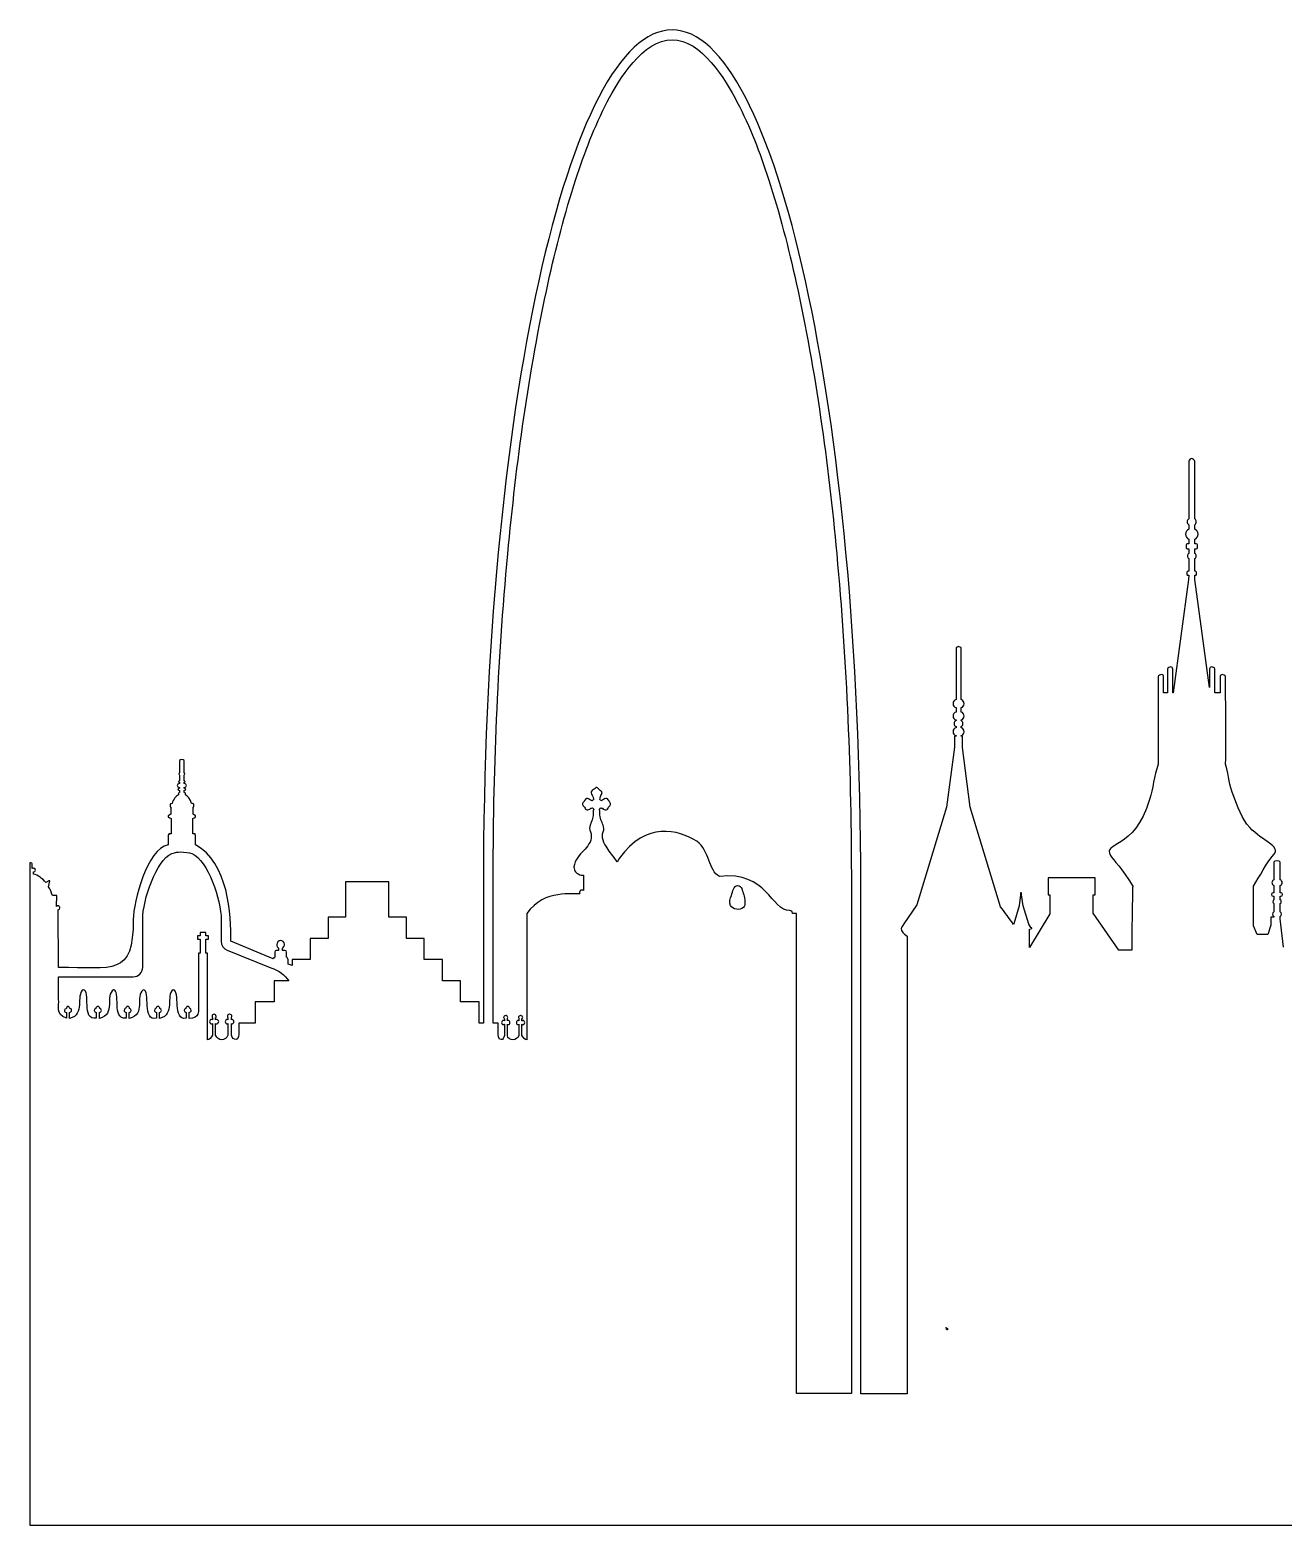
# Model space of a CAD drawing. Extents: x -1462 to 1445, y -1837 to 1335.
# Drawn here: x 49 to 562, y 119 to 732 of the extents above; entities that cross this region are included whole.
import ezdxf

# ---------------------------------------------------------------- set-up
doc = ezdxf.new("R2010")
doc.units = 0
doc.layers.add('Calque_1', color=7, linetype='CONTINUOUS')

msp = doc.modelspace()

# ---------------------------------------------------------------- linework, layer by layer
at = {"layer": 'Calque_1', "color": 1}
for p, q in [((311.634696, 731.824909), (311.634696, 731.824909)), ((311.634696, 727.818429), (311.634696, 727.818429)), ((523.326176, 554.993737), (523.326176, 531.487176)), ((525.853661, 531.487176), (525.853661, 554.993737)), ((523.326176, 529.083172), (523.326176, 527.21352)), ((525.853661, 527.21352), (525.853661, 529.083172)), ((522.257497, 520.802534), (522.257497, 519.733882)), ((523.326176, 521.203033), (522.6585, 521.203033)), ((523.326176, 523.206538), (523.326176, 521.203033)), ((525.853661, 521.203033), (525.853661, 523.206538)), ((526.387484, 521.203033), (525.853661, 521.203033)), ((526.92181, 519.733882), (526.92181, 520.802534)), ((522.6585, 519.199556), (523.326176, 519.199556)), ((523.326176, 519.199556), (523.326176, 517.329877)), ((523.326176, 515.193076), (523.326176, 509.984092)), ((525.853661, 517.329877), (525.853661, 519.199556)), ((525.853661, 519.199556), (526.387484, 519.199556)), ((525.853661, 509.984092), (525.853661, 515.193076)), ((522.524673, 509.583592), (522.524673, 508.648766)), ((523.326176, 509.984092), (522.925147, 509.984092)), ((526.120837, 509.984092), (525.853661, 509.984092)), ((526.52131, 508.648766), (526.52131, 509.583592)), ((523.192323, 506.645262), (516.915189, 460.166967)), ((522.925147, 508.38159), (523.326176, 508.38159)), ((523.326176, 508.38159), (523.192323, 506.645262)), ((525.853661, 506.645262), (525.853661, 508.38159)), ((525.853661, 508.38159), (526.120837, 508.38159)), ((531.863618, 462.437648), (525.853661, 506.645262)), ((427.96455, 478.598), (427.96455, 457.495919)), ((430.091535, 457.495919), (430.091535, 478.598)), ((513.042033, 460.166967), (513.042033, 466.8446)), ((514.649695, 469.916757), (514.649695, 460.166967)), ((516.781866, 460.166967), (516.781866, 469.916757)), ((531.863618, 470.05008), (531.863618, 462.437648)), ((533.995287, 460.166967), (533.995287, 470.05008)), ((536.137274, 466.8446), (536.137274, 460.166967)), ((514.649695, 460.166967), (513.042033, 460.166967)), ((516.915189, 460.166967), (516.781866, 460.166967)), ((536.137274, 460.166967), (533.995287, 460.166967)), ((427.96455, 454.156586), (427.96455, 452.286935)), ((430.091535, 452.286935), (430.091535, 454.156586)), ((427.96455, 449.081455), (427.96455, 448.814279)), ((430.091535, 448.814279), (430.091535, 449.081455)), ((427.96455, 442.403821), (427.2969, 442.403821)), ((427.2969, 442.403821), (427.2969, 437.996339)), ((427.96455, 446.410301), (427.96455, 445.875948)), ((427.96455, 442.670998), (427.96455, 442.403821)), ((430.091535, 445.875948), (430.091535, 446.410301)), ((430.091535, 442.403821), (430.091535, 442.670998)), ((430.625888, 442.403821), (430.091535, 442.403821)), ((430.625888, 437.862381), (430.625888, 442.403821)), ((427.2969, 437.996339), (424.091394, 413.421602)), ((433.831368, 413.421496), (430.625888, 437.862381)), ((109.826858, 432.520179), (109.826858, 427.445047)), ((111.686694, 427.445047), (111.686694, 432.520179)), ((109.826858, 426.510222), (109.826858, 424.106244)), ((109.826858, 423.571891), (109.826858, 423.037565)), ((111.686694, 424.106244), (111.686694, 426.510222)), ((111.686694, 423.037565), (111.686694, 423.571891)), ((109.426385, 418.897233), (109.426385, 418.362907)), ((109.826858, 419.297733), (109.693535, 419.297733)), ((109.826858, 421.435064), (109.826858, 421.167914)), ((109.826858, 420.233088), (109.826858, 419.297733)), ((111.686694, 421.167914), (111.686694, 421.435064)), ((111.686694, 419.297733), (111.686694, 420.233088)), ((111.820017, 419.297733), (111.686694, 419.297733)), ((112.220517, 418.362907), (112.220517, 418.897233)), ((279.58032, 416.626579), (279.17982, 416.226079)), ((106.220879, 410.483298), (105.152227, 409.815119)), ((105.953729, 414.356428), (105.953729, 413.822102)), ((106.220879, 413.287776), (106.220879, 410.483298)), ((106.755231, 414.89078), (106.621378, 414.89078)), ((115.158847, 414.89078), (114.758348, 414.89078)), ((115.425997, 410.483298), (115.425997, 413.287776)), ((116.360823, 409.815119), (115.425997, 410.483298)), ((115.693173, 413.822102), (115.693173, 414.356428)), ((279.17982, 416.226079), (278.91267, 415.958929)), ((279.045994, 413.020599), (279.17982, 412.887276)), ((279.17982, 412.887276), (279.58032, 412.486273)), ((281.851, 412.35295), (282.251474, 412.887276)), ((282.251474, 416.226079), (281.984324, 416.493256)), ((282.385326, 415.958929), (282.251474, 416.226079)), ((282.251474, 412.887276), (282.385326, 413.020599)), ((424.091394, 413.421602), (411.937627, 373.353764)), ((446.252311, 372.552156), (433.831368, 413.421496)), ((105.152227, 409.815119), (105.152227, 409.281296)), ((105.152227, 409.281296), (105.419376, 409.281296)), ((105.419376, 409.281296), (105.419376, 409.147443)), ((105.419376, 409.147443), (106.354202, 408.74697)), ((106.354202, 408.74697), (106.354202, 402.469836)), ((115.292674, 408.74697), (116.227499, 409.147443)), ((115.292674, 402.469836), (115.292674, 408.74697)), ((116.227499, 409.147443), (116.227499, 409.281296)), ((116.227499, 409.281296), (116.360823, 409.281296)), ((116.360823, 409.281296), (116.360823, 409.815119)), ((105.419376, 402.068808), (105.152227, 402.068808)), ((105.152227, 402.068808), (105.152227, 397.928502)), ((106.354202, 402.469836), (105.419376, 402.469836)), ((105.419376, 402.469836), (105.419376, 402.068808)), ((116.227499, 402.469836), (115.292674, 402.469836)), ((116.227499, 402.068808), (116.227499, 402.469836)), ((116.360823, 402.068808), (116.227499, 402.068808)), ((116.360823, 397.928502), (116.360823, 402.068808)), ((110.227358, 394.98959), (110.227358, 394.989669)), ((48.923613, 390.58269), (48.510201, 390.58269)), ((48.510201, 390.58269), (48.510201, 119.196687)), ((49.457939, 388.178712), (49.457939, 390.182216)), ((49.992265, 385.908058), (49.992265, 386.843386)), ((558.185029, 390.84976), (558.185029, 383.637801)), ((560.840678, 383.637801), (560.840678, 390.84976)), ((56.269425, 383.236904), (55.067423, 382.435402)), ((56.135572, 380.699074), (56.669898, 383.236904)), ((56.669898, 383.236904), (56.269425, 383.236904)), ((195.572018, 382.703081), (177.808237, 382.703081)), ((177.808237, 382.703081), (177.808237, 380.566253)), ((177.808237, 380.566253), (177.808237, 378.696072)), ((195.572018, 380.566253), (195.572018, 382.703081)), ((195.572018, 378.696072), (195.572018, 380.566253)), ((234.304027, 381.501079), (234.304027, 324.871992)), ((238.310507, 324.871992), (238.310507, 381.501079)), ((274.371865, 385.507558), (275.30669, 385.507558)), ((275.30669, 385.507558), (275.30669, 379.230424)), ((338.44339, 381.238691), (338.44339, 381.238559)), ((385.092235, 381.501079), (385.092235, 173.14946)), ((388.965391, 172.980471), (388.965391, 381.501079)), ((484.994666, 384.439303), (465.762236, 384.439303)), ((465.762236, 384.439303), (465.762236, 377.493991)), ((484.994666, 377.493991), (484.994666, 384.439303)), ((549.904391, 364.672547), (549.904391, 380.966647)), ((558.185029, 381.233797), (558.185029, 378.295493)), ((560.840678, 378.295493), (560.840678, 381.233797)), ((59.608228, 377.22692), (57.738577, 377.22692)), ((59.341581, 372.685585), (59.608228, 377.22692)), ((177.808237, 378.696072), (177.808237, 368.278633)), ((195.572018, 368.278633), (195.572018, 378.696072)), ((454.399097, 377.493991), (453.864771, 372.953185)), ((454.800126, 378.295493), (454.399097, 378.295493)), ((454.399097, 378.295493), (454.399097, 377.493991)), ((454.800126, 377.493991), (454.800126, 378.295493)), ((455.467775, 372.953185), (454.800126, 377.493991)), ((465.762236, 377.493991), (466.429886, 377.493991)), ((466.429886, 377.493991), (466.429886, 372.018359)), ((484.193164, 372.018359), (484.193164, 377.493991)), ((484.193164, 377.493991), (484.994666, 377.493991)), ((558.185029, 378.295493), (557.917853, 378.295493)), ((557.917853, 376.826315), (558.185029, 376.826315)), ((558.185029, 376.826315), (558.185029, 375.357163)), ((558.185029, 373.888011), (558.185029, 370.415355)), ((561.107828, 378.295493), (560.840678, 378.295493)), ((560.840678, 375.357163), (560.840678, 376.826315)), ((560.840678, 376.826315), (561.107828, 376.826315)), ((560.840678, 370.415355), (560.840678, 373.888011)), ((60.276407, 347.706247), (60.142554, 371.350286)), ((177.808237, 368.278633), (170.73013, 368.278633)), ((170.73013, 368.278633), (170.73013, 359.597495)), ((202.783977, 368.278633), (195.572018, 368.278633)), ((202.783977, 359.597495), (202.783977, 368.278633)), ((252.067278, 369.747784), (252.067278, 369.480635)), ((252.067278, 369.480635), (252.067278, 318.060505)), ((360.917997, 369.747784), (360.917997, 370.014961)), ((362.654325, 369.747784), (360.917997, 369.747784)), ((362.654325, 368.278633), (362.654325, 369.747784)), ((362.654325, 362.669149), (362.654325, 368.278633)), ((411.937627, 373.353764), (406.595319, 365.607479)), ((453.864771, 372.953185), (451.594619, 365.607373)), ((457.737927, 365.47352), (455.467775, 372.953185)), ((466.429886, 369.614355), (458.138929, 355.857583)), ((466.429886, 372.018359), (466.429886, 369.614355)), ((484.193164, 369.881531), (484.193164, 372.018359)), ((494.610603, 354.788905), (484.193164, 369.881531)), ((558.185029, 368.278527), (556.983027, 368.278527)), ((556.983027, 368.278527), (556.983027, 365.073047)), ((558.185029, 368.545703), (558.185029, 368.278527)), ((560.840678, 368.278527), (560.840678, 368.545703)), ((560.840678, 367.610877), (560.840678, 368.278527)), ((562.186852, 355.990907), (560.840678, 367.610877)), ((94.734258, 347.710295), (94.734258, 367.343198)), ((120.644824, 362.00097), (118.251165, 362.00097)), ((118.251165, 362.00097), (118.251165, 360.665671)), ((120.644824, 360.665671), (120.644824, 362.00097)), ((126.912115, 367.343278), (126.912115, 358.39499)), ((362.654325, 173.14946), (362.654325, 362.669149)), ((451.594619, 365.607373), (451.460793, 365.340197)), ((458.673255, 364.004368), (457.737927, 365.47352)), ((458.138929, 355.857583), (458.138929, 363.336719)), ((551.373543, 361.199891), (549.904391, 364.672547)), ((556.983027, 365.073047), (555.781025, 361.199891)), ((118.251165, 360.665671), (117.187646, 360.665671)), ((117.187646, 360.665671), (117.187646, 359.329816)), ((117.187646, 359.329816), (118.251165, 359.329816)), ((118.251165, 359.329816), (118.251165, 353.587035)), ((121.708317, 360.665671), (120.644824, 360.665671)), ((120.644824, 353.587035), (120.644824, 359.329816)), ((120.644824, 359.329816), (121.708317, 359.329816)), ((121.708317, 359.329816), (121.708317, 360.665671)), ((148.163554, 351.183031), (130.785271, 358.395519)), ((150.433679, 355.590513), (150.433679, 354.655687)), ((152.031524, 354.655687), (152.031524, 355.590513)), ((170.73013, 359.597495), (163.383815, 359.597495)), ((163.383815, 359.597495), (163.383815, 350.915881)), ((209.995937, 359.597495), (202.783977, 359.597495)), ((209.995937, 350.915881), (209.995937, 359.597495)), ((407.930618, 360.532347), (407.930618, 172.980471)), ((555.781025, 361.199891), (551.373543, 361.199891)), ((118.251165, 353.587035), (117.582986, 353.587035)), ((117.582986, 353.587035), (117.582986, 330.214299)), ((121.312473, 353.587035), (120.644824, 353.587035)), ((121.312473, 330.214299), (121.312473, 353.587035)), ((129.316119, 354.78901), (147.223039, 347.576548)), ((148.831203, 353.988037), (148.831203, 351.850707)), ((150.433679, 354.655687), (149.365529, 354.655687)), ((152.96635, 354.655687), (152.031524, 354.655687)), ((153.634528, 351.850707), (153.634528, 353.988037)), ((154.302178, 349.046203), (154.302178, 350.782531)), ((163.383815, 350.915881), (155.90468, 350.915881)), ((155.90468, 350.915881), (155.90468, 348.511877)), ((217.608925, 350.915881), (209.995937, 350.915881)), ((217.608925, 342.234743), (217.608925, 350.915881)), ((499.952911, 354.788905), (494.610603, 354.788905)), ((60.272703, 343.746281), (60.276407, 343.818618)), ((60.276407, 343.818618), (90.861102, 343.837139)), ((155.90468, 348.511877), (154.302178, 349.046203)), ((154.568825, 342.234214), (148.558868, 342.234214)), ((148.558868, 342.234214), (148.558868, 333.553103)), ((224.954711, 342.234743), (217.608925, 342.234743)), ((224.954711, 333.553103), (224.954711, 342.234743)), ((148.558868, 333.553103), (140.812582, 333.553103)), ((140.812582, 333.553103), (140.812582, 324.871992)), ((232.567699, 333.553103), (224.954711, 333.553103)), ((232.567699, 324.871992), (232.567699, 333.553103)), ((63.507737, 329.243808), (63.507737, 326.967968)), ((64.749506, 326.760746), (64.749506, 329.243808)), ((75.717834, 329.243808), (75.717834, 326.967968)), ((76.959629, 326.760746), (76.959629, 329.243808)), ((87.927958, 329.243808), (87.927958, 326.967968)), ((89.169727, 326.760746), (89.169727, 329.243808)), ((89.169727, 329.243808), (89.376446, 329.243808)), ((100.344747, 329.243808), (100.344747, 326.967968)), ((101.586014, 326.760746), (101.586014, 329.243808)), ((112.554342, 329.243808), (112.554342, 326.967968)), ((113.796137, 326.760746), (113.796137, 329.243808)), ((121.312473, 322.334161), (121.312473, 330.214299)), ((123.364026, 327.018106), (123.364026, 326.184563)), ((123.364026, 324.726259), (123.364026, 319.935343)), ((124.614077, 326.184563), (124.614077, 327.018106)), ((124.614077, 319.935343), (124.614077, 324.726259)), ((129.613775, 327.018106), (129.613775, 326.184563)), ((129.613775, 324.726259), (129.613775, 319.935343)), ((130.44679, 328.47641), (130.238536, 328.47641)), ((131.072079, 326.184563), (131.072079, 327.018106)), ((131.072079, 319.935343), (131.072079, 324.726259)), ((140.812582, 324.871992), (134.124101, 324.871992)), ((134.124101, 324.871992), (134.151485, 320.597833)), ((234.304027, 324.871992), (232.567699, 324.871992)), ((240.313984, 324.871992), (238.310507, 324.871992)), ((240.313984, 320.636568), (240.313984, 324.871992)), ((242.97482, 326.548868), (242.97482, 325.759272)), ((243.719992, 328.007701), (243.566507, 327.930707)), ((244.159227, 325.759272), (244.159227, 326.548868)), ((248.896935, 326.548868), (248.896935, 325.759272)), ((249.686531, 327.930707), (249.489152, 327.930707)), ((250.081342, 325.759272), (250.081342, 326.548868)), ((121.312473, 318.060003), (121.312473, 322.334161)), ((242.97482, 324.377432), (242.97482, 319.837156)), ((244.159227, 319.837156), (244.159227, 324.377432)), ((248.896935, 324.377432), (248.896935, 319.837156)), ((250.081342, 319.837156), (250.081342, 324.377432)), ((423.831256, 200.128313), (424.526872, 199.722407)), ((423.831256, 200.128313), (423.831256, 200.128313)), ((424.526872, 199.166753), (424.28007, 199.166753)), ((424.526872, 199.722407), (424.526872, 199.166753)), ((385.092235, 173.14946), (362.654325, 173.14946)), ((407.930618, 172.980471), (388.965391, 172.980471)), ((48.510201, 119.196687), (1077.072198, 119.196687))]:
    msp.add_line(p, q, dxfattribs=at)
for points in [[(311.634696, 731.824909), (269.029451, 731.824909), (234.304027, 574.49337), (234.304027, 381.501079)], [(388.965391, 381.501079), (388.965391, 574.49337), (354.240046, 731.824909), (311.634696, 731.824909)], [(285.05648, 702.308892), (289.864647, 711.524541), (299.747946, 727.818429), (311.634696, 727.818429)], [(311.634696, 727.818429), (323.655087, 727.818429), (333.538279, 711.524541), (338.212911, 702.308892)], [(272.234508, 670.655519), (275.707111, 681.340214), (279.847708, 692.292164), (285.05648, 702.308892)], [(338.212911, 702.308892), (343.555219, 692.292164), (347.695736, 681.340214), (351.168207, 670.655519)], [(260.882242, 628.183704), (263.95424, 642.474484), (267.693623, 656.631994), (272.234508, 670.655519)], [(351.168207, 670.655519), (355.709225, 656.631994), (359.315363, 642.474484), (362.521002, 628.183704)], [(244.320967, 517.19666), (247.79357, 554.325982), (252.868754, 591.855778), (260.882242, 628.183704)], [(362.521002, 628.183704), (370.534384, 591.855778), (375.609277, 554.325982), (379.081748, 517.19666)], [(524.522992, 556.19574), (524.122201, 556.19574), (523.326176, 555.661493), (523.326176, 554.993737)], [(525.853661, 554.993737), (525.853661, 555.661493), (524.923571, 556.19574), (524.522992, 556.19574)], [(523.326176, 527.21352), (522.524779, 526.812835), (521.990321, 526.145159), (521.990321, 525.210042)], [(523.326176, 531.487176), (522.925464, 531.220105), (522.6585, 530.8195), (522.6585, 530.285174)], [(522.6585, 530.285174), (522.6585, 529.884489), (522.925464, 529.350242), (523.326176, 529.083172)], [(526.387484, 530.285174), (526.387484, 530.8195), (526.254452, 531.220105), (525.853661, 531.487176)], [(525.853661, 529.083172), (526.254452, 529.350242), (526.387484, 529.884489), (526.387484, 530.285174)], [(527.188986, 525.210042), (527.188986, 526.145159), (526.655031, 526.812835), (525.853661, 527.21352)], [(521.990321, 525.210042), (521.990321, 524.275216), (522.524779, 523.473688), (523.326176, 523.206538)], [(522.6585, 521.203033), (522.391244, 521.203033), (522.257497, 521.069816), (522.257497, 520.802534)], [(525.853661, 523.206538), (526.655031, 523.473688), (527.188986, 524.275216), (527.188986, 525.210042)], [(526.92181, 520.802534), (526.92181, 521.069816), (526.65474, 521.203033), (526.387484, 521.203033)], [(238.310507, 381.501079), (238.310507, 426.777504), (240.047126, 472.187411), (244.320967, 517.19666)], [(379.081748, 517.19666), (383.222186, 472.187411), (385.092235, 426.777504), (385.092235, 381.501079)], [(522.257497, 519.733882), (522.257497, 519.466811), (522.391244, 519.199556), (522.6585, 519.199556)], [(523.326176, 517.329877), (522.925464, 517.062834), (522.791823, 516.66244), (522.791823, 516.261728)], [(522.791823, 516.261728), (522.791823, 515.861043), (522.925464, 515.46012), (523.326176, 515.193076)], [(526.387484, 516.261728), (526.387484, 516.66244), (526.120811, 517.062834), (525.853661, 517.329877)], [(525.853661, 515.193076), (526.120811, 515.46012), (526.387484, 515.861043), (526.387484, 516.261728)], [(526.387484, 519.199556), (526.65474, 519.199556), (526.92181, 519.466811), (526.92181, 519.733882)], [(522.925147, 509.984092), (522.658103, 509.984092), (522.524673, 509.717233), (522.524673, 509.583592)], [(522.524673, 508.648766), (522.524673, 508.515125), (522.658103, 508.38159), (522.925147, 508.38159)], [(526.52131, 509.583592), (526.52131, 509.717233), (526.387775, 509.984092), (526.120837, 509.984092)], [(526.120837, 508.38159), (526.387775, 508.38159), (526.52131, 508.515125), (526.52131, 508.648766)], [(429.028043, 479.132326), (428.760999, 479.132326), (427.96455, 478.865044), (427.96455, 478.598)], [(430.091535, 478.598), (430.091535, 478.865044), (429.295219, 479.132326), (429.028043, 479.132326)], [(512.240531, 467.646103), (511.706311, 467.646103), (510.776539, 467.245285), (510.776539, 466.8446)], [(510.776539, 466.8446), (510.84615, 462.238893), (510.776539, 430.917598), (510.776539, 430.917598)], [(513.042033, 466.8446), (513.042033, 467.245285), (512.641348, 467.646103), (512.240531, 467.646103)], [(515.980363, 470.851583), (515.579679, 470.851583), (514.620776, 470.45021), (514.649695, 469.916757)], [(516.781866, 469.916757), (516.781866, 470.450977), (516.381048, 470.851583), (515.980363, 470.851583)], [(532.664618, 470.851583), (532.264039, 470.851583), (531.891452, 470.449681), (531.863618, 470.05008)], [(533.995287, 470.05008), (533.995287, 470.45066), (533.065303, 470.851583), (532.664618, 470.851583)], [(537.0721, 467.646103), (536.537879, 467.646103), (536.169024, 467.244095), (536.137274, 466.8446)], [(538.403271, 466.8446), (538.403271, 467.245285), (537.472785, 467.646103), (537.0721, 467.646103)], [(538.403271, 430.917598), (538.709818, 442.977041), (538.400096, 455.41177), (538.403271, 466.8446)], [(427.96455, 457.495919), (427.296689, 457.228769), (426.762548, 456.561093), (426.762548, 455.759591)], [(426.762548, 455.759591), (426.762548, 454.958221), (427.296689, 454.290122), (427.96455, 454.156586)], [(431.293537, 455.759591), (431.293537, 456.561093), (430.759397, 457.228769), (430.091535, 457.495919)], [(430.091535, 454.156586), (430.759397, 454.290122), (431.293537, 454.958221), (431.293537, 455.759591)], [(427.96455, 452.286935), (427.296689, 452.153294), (426.762548, 451.485935), (426.762548, 450.684459)], [(426.762548, 450.684459), (426.762548, 449.883063), (427.296689, 449.215096), (427.96455, 449.081455)], [(427.96455, 448.814279), (427.563865, 448.547235), (427.16355, 448.146629), (427.16355, 447.612277)], [(427.16355, 447.612277), (427.16355, 447.078083), (427.563865, 446.543704), (427.96455, 446.410301)], [(431.293537, 450.684459), (431.293537, 451.485935), (430.759397, 452.153294), (430.091535, 452.286935)], [(430.091535, 449.081455), (430.759397, 449.215096), (431.293537, 449.883063), (431.293537, 450.684459)], [(430.759211, 447.612277), (430.759211, 448.146629), (430.492247, 448.547235), (430.091535, 448.814279)], [(430.091535, 446.410301), (430.492247, 446.543704), (430.759211, 447.078083), (430.759211, 447.612277)], [(427.96455, 445.875948), (427.296689, 445.742545), (426.762548, 445.074737), (426.762548, 444.273473)], [(426.762548, 444.273473), (426.762548, 443.472103), (427.296689, 442.804612), (427.96455, 442.670998)], [(431.293537, 444.273473), (431.293537, 445.074737), (430.759397, 445.742545), (430.091535, 445.875948)], [(430.091535, 442.670998), (430.759397, 442.804612), (431.293537, 443.472103), (431.293537, 444.273473)], [(110.756525, 432.921208), (110.489375, 432.921208), (109.826858, 432.65382), (109.826858, 432.520179)], [(111.686694, 432.520179), (111.686694, 432.65382), (111.023569, 432.921208), (110.756525, 432.921208)], [(510.776539, 430.917598), (509.154907, 426.030109), (508.66138, 420.996437), (507.298723, 416.49315)], [(541.479582, 418.362801), (539.876815, 422.503134), (539.872529, 425.575184), (538.403271, 430.917598)], [(109.826858, 423.037565), (109.292426, 422.903924), (108.892032, 422.636642), (108.892032, 422.236063)], [(109.826858, 424.106244), (109.559603, 424.106244), (109.426385, 423.972603), (109.426385, 423.839068)], [(109.426385, 423.839068), (109.426385, 423.705638), (109.559603, 423.571891), (109.826858, 423.571891)], [(109.826858, 427.445047), (109.693217, 427.311512), (109.559709, 427.177871), (109.559709, 426.910721)], [(109.559709, 426.910721), (109.559709, 426.777186), (109.693217, 426.643757), (109.826858, 426.510222)], [(111.95387, 426.910721), (111.95387, 427.177871), (111.820229, 427.311512), (111.686694, 427.445047)], [(111.686694, 426.510222), (111.820229, 426.643757), (111.95387, 426.777186), (111.95387, 426.910721)], [(112.087194, 423.839068), (112.087194, 423.972603), (111.95387, 424.106244), (111.686694, 424.106244)], [(111.686694, 423.571891), (111.95387, 423.571891), (112.087194, 423.705638), (112.087194, 423.839068)], [(112.62152, 422.236063), (112.62152, 422.636642), (112.220914, 422.903924), (111.686694, 423.037565)], [(109.426385, 418.362907), (108.357945, 417.962222), (107.289557, 416.627055), (106.755231, 414.89078)], [(108.892032, 422.236063), (108.892032, 421.835378), (109.292426, 421.568599), (109.826858, 421.435064)], [(109.826858, 421.167914), (109.426067, 421.034379), (109.159209, 420.900738), (109.159209, 420.633588)], [(109.159209, 420.633588), (109.159209, 420.499947), (109.426067, 420.233088), (109.826858, 420.233088)], [(109.693535, 419.297733), (109.559894, 419.297733), (109.426385, 419.164515), (109.426385, 418.897233)], [(111.686694, 421.435064), (112.220914, 421.568599), (112.62152, 421.835378), (112.62152, 422.236063)], [(112.35437, 420.633588), (112.35437, 420.900738), (112.087273, 421.034379), (111.686694, 421.167914)], [(111.686694, 420.233088), (112.087273, 420.233088), (112.35437, 420.499947), (112.35437, 420.633588)], [(112.220517, 418.897233), (112.220517, 419.164515), (112.087088, 419.297733), (111.820017, 419.297733)], [(114.758348, 414.89078), (114.224127, 416.627055), (113.288958, 417.962222), (112.220517, 418.362907)], [(276.508666, 416.893755), (276.108087, 416.760114), (275.84062, 416.092438), (275.573338, 415.691753)], [(278.244994, 416.226079), (277.7108, 416.626685), (277.176527, 417.160799), (276.508666, 416.893755)], [(278.51217, 419.698735), (278.378635, 419.030901), (278.779135, 418.496628), (279.17982, 417.695258)], [(279.714172, 420.767414), (279.313355, 420.500264), (278.645811, 420.099447), (278.51217, 419.698735)], [(279.17982, 417.695258), (279.313249, 417.428187), (279.313064, 416.893755), (279.58032, 416.626579)], [(280.782322, 421.435064), (280.248102, 421.435064), (280.114752, 421.034458), (279.714172, 420.767414)], [(281.851, 420.500238), (281.450289, 420.767414), (281.183007, 421.435064), (280.782322, 421.435064)], [(282.91915, 419.431586), (282.785614, 419.965806), (282.251685, 420.099659), (281.851, 420.500238)], [(281.984324, 416.493256), (282.117833, 416.760432), (282.117965, 417.294678), (282.251474, 417.695258)], [(282.251474, 417.695258), (282.51865, 418.229478), (283.052764, 418.76383), (282.91915, 419.431586)], [(284.922628, 416.893755), (284.254899, 417.160799), (283.720731, 416.626685), (283.052976, 416.226079)], [(285.857983, 415.691753), (285.5907, 416.092438), (285.323339, 416.760114), (284.922628, 416.893755)], [(548.29157, 405.007032), (545.086143, 408.479397), (543.215989, 413.955425), (541.479582, 418.362801)], [(106.621378, 414.89078), (106.220799, 414.89078), (105.953729, 414.623604), (105.953729, 414.356428)], [(105.953729, 413.822102), (105.953729, 413.555058), (106.08737, 413.421284), (106.220879, 413.287776)], [(115.693173, 414.356428), (115.693173, 414.623604), (115.425997, 414.89078), (115.158847, 414.89078)], [(115.425997, 413.287776), (115.559532, 413.421284), (115.693173, 413.555058), (115.693173, 413.822102)], [(275.573338, 415.691753), (275.172758, 415.157639), (274.905688, 415.024104), (274.905688, 414.489751)], [(274.905688, 414.489751), (275.039303, 414.089172), (275.440014, 413.688461), (275.707164, 413.287776)], [(275.707164, 413.287776), (276.107875, 412.753555), (276.241728, 412.353135), (276.775842, 412.219626)], [(276.775842, 412.219626), (277.310168, 412.085985), (277.843992, 412.486591), (278.378344, 412.887276)], [(278.91267, 415.958929), (278.779241, 416.092571), (278.51217, 416.092465), (278.244994, 416.226079)], [(278.378344, 412.887276), (278.511853, 413.020811), (278.77895, 413.020599), (279.045994, 413.020599)], [(279.58032, 412.486273), (279.045994, 411.684877), (279.44689, 410.349736), (279.17982, 409.281296)], [(282.11815, 409.41462), (281.984615, 410.349525), (282.11815, 411.551659), (281.851, 412.35295)], [(283.052976, 416.226079), (282.919335, 416.092465), (282.65237, 416.092571), (282.385326, 415.958929)], [(282.385326, 413.020599), (282.65237, 413.020599), (282.785826, 413.020811), (283.052976, 412.887276)], [(283.052976, 412.887276), (283.587302, 412.486591), (284.121152, 412.085985), (284.655478, 412.219626)], [(284.655478, 412.219626), (285.189566, 412.353135), (285.323233, 412.753555), (285.590304, 413.287776)], [(285.590304, 413.287776), (285.857559, 413.688461), (286.391806, 414.089172), (286.391806, 414.489751)], [(286.391806, 414.489751), (286.52542, 415.024104), (286.125026, 415.157639), (285.857983, 415.691753)], [(507.298723, 416.49315), (501.02151, 395.391042), (487.799223, 399.264013), (491.2718, 393.520914)], [(277.843992, 404.739961), (277.710483, 403.671547), (278.645811, 402.737066), (278.51217, 401.535011)], [(279.17982, 409.281296), (278.912564, 407.812277), (277.977633, 406.342728), (277.843992, 404.739961)], [(283.720652, 404.739961), (283.453582, 406.342728), (282.385326, 407.812065), (282.11815, 409.41462)], [(283.052976, 401.668334), (282.919335, 402.73688), (283.854161, 403.671547), (283.720652, 404.739961)], [(321.784985, 399.397654), (314.133341, 404.018099), (301.024693, 407.76444), (289.997786, 392.319018)], [(558.185029, 393.921916), (561.123386, 397.394493), (553.633852, 399.397363), (548.29157, 405.007032)], [(277.577345, 398.329002), (276.375263, 396.192121), (274.371627, 394.857007), (273.03601, 392.720047)], [(278.51217, 401.535011), (278.51217, 400.332929), (278.244994, 399.130477), (277.577345, 398.329002)], [(284.121654, 398.062354), (283.58754, 399.130768), (283.052976, 400.466359), (283.052976, 401.668334)], [(331.000952, 384.973232), (326.507057, 387.303391), (327.061809, 395.50857), (321.784985, 399.397654)], [(105.152227, 397.928502), (96.564354, 396.325947), (90.892482, 374.674723), (90.861605, 367.343807)], [(94.734258, 367.343198), (94.734258, 375.356819), (100.210233, 391.517701), (106.620849, 394.322443)], [(106.620849, 394.322443), (108.223616, 394.856663), (109.025277, 394.98959), (110.227358, 394.98959)], [(110.227358, 394.989669), (111.830019, 394.989669), (113.823231, 394.723207), (114.891671, 394.322522)], [(114.891671, 394.322522), (121.43614, 391.651209), (126.912115, 375.223257), (126.912115, 367.343278)], [(130.785271, 358.395519), (131.249773, 368.911119), (129.647563, 390.986947), (116.360823, 397.928502)], [(273.03601, 392.720047), (272.368281, 391.651606), (271.433535, 390.315593), (271.433535, 388.846362)], [(287.860958, 392.720047), (286.391832, 394.589857), (285.323736, 396.058771), (284.121654, 398.062354)], [(289.06296, 390.983692), (288.795889, 391.518045), (288.261749, 392.185826), (287.860958, 392.720047)], [(289.997786, 392.319018), (289.730715, 391.918439), (289.463751, 391.384509), (289.06296, 390.983692)], [(491.2718, 393.520914), (492.473749, 391.517568), (495.946537, 388.445809), (500.353913, 380.966647)], [(549.904391, 380.966647), (552.441957, 385.240382), (554.979708, 390.182296), (558.185029, 393.921916)], [(49.457939, 390.182216), (49.457939, 390.315831), (49.190763, 390.58269), (48.923613, 390.58269)], [(49.858439, 388.312036), (49.725009, 388.312036), (49.59158, 388.312247), (49.457939, 388.178712)], [(50.793264, 387.511036), (50.793264, 388.178897), (50.259229, 388.312036), (49.858439, 388.312036)], [(49.992265, 386.843386), (50.392976, 386.843386), (50.793264, 386.976842), (50.793264, 387.511036)], [(271.433535, 388.846362), (271.433535, 388.045097), (271.700499, 387.377607), (272.101184, 386.843386)], [(272.101184, 386.843386), (272.769045, 386.175525), (273.570574, 385.641199), (274.371865, 385.507558)], [(359.849319, 370.949787), (352.248845, 370.877555), (350.595861, 387.369616), (331.000952, 384.973232)], [(560.840678, 390.84976), (560.840678, 391.517621), (558.185029, 391.517621), (558.185029, 390.84976)], [(55.067423, 382.435402), (53.598297, 384.171677), (51.862102, 385.507346), (49.992265, 385.908058)], [(57.738577, 377.22692), (57.337892, 378.562404), (56.803328, 379.630633), (56.135572, 380.699074)], [(273.837512, 377.89457), (271.012291, 377.239488), (259.704503, 380.207531), (252.067278, 369.747784)], [(335.942257, 377.227052), (336.589137, 378.779627), (336.734975, 381.209746), (338.44339, 381.238691)], [(338.44339, 381.238559), (338.498502, 381.238559), (338.554991, 381.238559), (338.613411, 381.233532)], [(338.613411, 381.233532), (340.082536, 381.099891), (340.483195, 379.230504), (341.017389, 377.494229)], [(500.353913, 380.966647), (500.353913, 380.966647), (499.952911, 364.400794), (499.952911, 354.788905)], [(558.185029, 383.637801), (557.78445, 383.370863), (557.383527, 382.970019), (557.383527, 382.435799)], [(557.383527, 382.435799), (557.383527, 381.901578), (557.78445, 381.500867), (558.185029, 381.233797)], [(561.642181, 382.435799), (561.642181, 382.970019), (561.241363, 383.370863), (560.840678, 383.637801)], [(560.840678, 381.233797), (561.241363, 381.500867), (561.642181, 381.901578), (561.642181, 382.435799)], [(274.772338, 379.363748), (274.104503, 379.363748), (273.703686, 378.963142), (273.703686, 378.428922)], [(273.703686, 378.428922), (273.703686, 378.295387), (273.703898, 378.028211), (273.837512, 377.89457)], [(275.30669, 379.230424), (275.173155, 379.364066), (274.905873, 379.363748), (274.772338, 379.363748)], [(335.541757, 373.086747), (334.873922, 374.021652), (335.541572, 376.024971), (335.942257, 377.227052)], [(341.017389, 377.494229), (341.4181, 376.025209), (341.952717, 373.086509), (340.884065, 372.285244)], [(557.917853, 378.295493), (557.517062, 378.295493), (557.250203, 378.028528), (557.250203, 377.627817)], [(557.250203, 377.627817), (557.250203, 377.227238), (557.517062, 376.826315), (557.917853, 376.826315)], [(558.185029, 375.357163), (557.918064, 375.223522), (557.784, 374.956345), (557.784, 374.55566)], [(557.784, 374.55566), (557.784, 374.288616), (557.918064, 374.02152), (558.185029, 373.888011)], [(561.241681, 374.55566), (561.241681, 374.956345), (561.107828, 375.223522), (560.840678, 375.357163)], [(560.840678, 373.888011), (561.107828, 374.02152), (561.241681, 374.288616), (561.241681, 374.55566)], [(561.776007, 377.627817), (561.776007, 378.028528), (561.50854, 378.295493), (561.107828, 378.295493)], [(561.107828, 376.826315), (561.50854, 376.826315), (561.776007, 377.227238), (561.776007, 377.627817)], [(60.009231, 372.952762), (59.742187, 372.952762), (59.474984, 372.819121), (59.341581, 372.685585)], [(60.81023, 372.151789), (60.81023, 372.552368), (60.409916, 372.952762), (60.009231, 372.952762)], [(60.142554, 371.350286), (60.543266, 371.350286), (60.81023, 371.617463), (60.81023, 372.151789)], [(340.884065, 372.285244), (339.147896, 370.816119), (336.610198, 371.484086), (335.541757, 373.086747)], [(360.917997, 370.014961), (360.917997, 370.549075), (360.517074, 370.949787), (359.849319, 370.949787)], [(451.460793, 365.340197), (449.591089, 368.144939), (448.255551, 369.747546), (446.252311, 372.552156)], [(558.185029, 370.415355), (557.918064, 370.148073), (557.650677, 369.88132), (557.650677, 369.480529)], [(557.650677, 369.480529), (557.650677, 369.079817), (557.918064, 368.679212), (558.185029, 368.545703)], [(561.375004, 369.480529), (561.375004, 369.88132), (561.107828, 370.148073), (560.840678, 370.415355)], [(560.840678, 368.545703), (561.107828, 368.679212), (561.375004, 369.079817), (561.375004, 369.480529)], [(90.861605, 367.343807), (90.861605, 343.83743), (82.801391, 347.709184), (60.276407, 347.706247)], [(406.595319, 365.607479), (405.927563, 364.672574), (405.52664, 363.871151), (405.52664, 363.603974)], [(405.52664, 363.603974), (405.52664, 362.535534), (406.327984, 361.467252), (407.930618, 360.532347)], [(458.138929, 363.336719), (458.673149, 363.470333), (459.073755, 363.604186), (459.073755, 363.737721)], [(459.073755, 363.737721), (459.073755, 363.871362), (458.940326, 364.004368), (458.673255, 364.004368)], [(126.912115, 358.39499), (126.912115, 356.792356), (127.846994, 355.323231), (129.316119, 354.78901)], [(151.267222, 358.760353), (150.465852, 358.760353), (149.632176, 357.728452), (149.632176, 357.060723)], [(149.632176, 357.060723), (149.632176, 356.526609), (149.899458, 355.724154), (150.433679, 355.590513)], [(152.833026, 357.233311), (152.833026, 357.901066), (151.935083, 358.760353), (151.267222, 358.760353)], [(152.031524, 355.590513), (152.432209, 355.724154), (152.833026, 356.699196), (152.833026, 357.233311)], [(148.831203, 351.850707), (148.430518, 351.717277), (148.297168, 351.58361), (148.163554, 351.183031)], [(149.365529, 354.655687), (149.09838, 354.655687), (148.831203, 354.388616), (148.831203, 353.988037)], [(153.634528, 353.988037), (153.634528, 354.388616), (153.36714, 354.655687), (152.96635, 354.655687)], [(154.302178, 350.782531), (154.302178, 351.316751), (154.035213, 351.717277), (153.634528, 351.850707)], [(60.276407, 334.621252), (60.273232, 337.662929), (60.272703, 340.704605), (60.272703, 343.746281)], [(90.861102, 343.837139), (92.998089, 343.837139), (94.734258, 345.573097), (94.734258, 347.710295)], [(147.223039, 347.576548), (150.561975, 346.374679), (152.966085, 344.504842), (154.568825, 342.234214)], [(70.337294, 338.556929), (67.102842, 336.170679), (71.303685, 328.396453), (64.749506, 326.760746)], [(75.717834, 326.967968), (69.498671, 325.616344), (73.671097, 338.433871), (70.337294, 338.556929)], [(82.75411, 338.556929), (79.142548, 336.281195), (83.784556, 328.457651), (76.959629, 326.760746)], [(87.927958, 326.967968), (81.89522, 326.083915), (85.862435, 338.440856), (82.75411, 338.556929)], [(94.964207, 338.556929), (91.33333, 335.716865), (96.333188, 328.541551), (89.169727, 326.760746)], [(100.344747, 326.967968), (94.467055, 325.041854), (98.069146, 338.440856), (94.964207, 338.556929)], [(107.173802, 338.556929), (103.98552, 336.166313), (108.189511, 328.408677), (101.586014, 326.760746)], [(112.554342, 326.967968), (106.833521, 325.326599), (110.317025, 338.440856), (107.173802, 338.556929)], [(63.507737, 326.967968), (58.738278, 328.533534), (60.576392, 331.845985), (60.276407, 334.621252)], [(64.128873, 331.727372), (63.714985, 331.727372), (63.409021, 331.124201), (63.409021, 330.709864)], [(64.820837, 330.790985), (64.613775, 331.205323), (64.54276, 331.727372), (64.128873, 331.727372)], [(65.577361, 330.072192), (65.577361, 330.485973), (65.542462, 331.061866), (64.820837, 330.790985)], [(75.511142, 330.899517), (75.097254, 330.899517), (74.889979, 330.485973), (74.889979, 330.072192)], [(76.338467, 331.727372), (75.924579, 331.727372), (75.511142, 331.313855), (75.511142, 330.899517)], [(77.166322, 330.899517), (77.166322, 331.313855), (76.752461, 331.727372), (76.338467, 331.727372)], [(77.787484, 330.072192), (77.787484, 330.485973), (77.580315, 330.899517), (77.166322, 330.899517)], [(87.72071, 330.899517), (87.513673, 330.899517), (87.100077, 330.485973), (87.100077, 330.072192)], [(88.548591, 331.727372), (88.134809, 331.727372), (87.927667, 331.313855), (87.72071, 330.899517)], [(89.376446, 330.899517), (89.376446, 331.313855), (88.962796, 331.727372), (88.548591, 331.727372)], [(89.997581, 330.072192), (89.997581, 330.485973), (89.790439, 330.899517), (89.376446, 330.899517)], [(100.137526, 330.899517), (99.723744, 330.899517), (99.516893, 330.485973), (99.516893, 330.072192)], [(100.965381, 331.727372), (100.551493, 331.727372), (100.137526, 331.313855), (100.137526, 330.899517)], [(101.793262, 330.899517), (101.793262, 331.313855), (101.379401, 331.727372), (100.965381, 331.727372)], [(102.413895, 330.072192), (102.413895, 330.485973), (102.000298, 330.899517), (101.793262, 330.899517)], [(112.347649, 330.899517), (111.933762, 330.899517), (111.727016, 330.485973), (111.727016, 330.072192)], [(113.175504, 331.727372), (112.761722, 331.727372), (112.347649, 331.313855), (112.347649, 330.899517)], [(114.003359, 330.899517), (114.003359, 331.313855), (113.589286, 331.727372), (113.175504, 331.727372)], [(114.623992, 330.072192), (114.623992, 330.485973), (114.417353, 330.899517), (114.003359, 330.899517)], [(63.409021, 330.709864), (62.995239, 330.709864), (62.680385, 330.485973), (62.680385, 330.072192)], [(62.680385, 330.072192), (62.680385, 329.658172), (62.886892, 329.243808), (63.507737, 329.243808)], [(64.749506, 329.243808), (65.163526, 329.243808), (65.577361, 329.658172), (65.577361, 330.072192)], [(74.889979, 330.072192), (74.889979, 329.658172), (75.303629, 329.243808), (75.717834, 329.243808)], [(76.959629, 329.243808), (77.373517, 329.243808), (77.787484, 329.658172), (77.787484, 330.072192)], [(87.100077, 330.072192), (87.100077, 329.658172), (87.513938, 329.243808), (87.927958, 329.243808)], [(89.376446, 329.243808), (89.790439, 329.243808), (89.997581, 329.658172), (89.997581, 330.072192)], [(99.516893, 330.072192), (99.516893, 329.658172), (99.930542, 329.243808), (100.344747, 329.243808)], [(101.586014, 329.243808), (102.00014, 329.243808), (102.413895, 329.658172), (102.413895, 330.072192)], [(111.727016, 330.072192), (111.727016, 329.658172), (112.140348, 329.243808), (112.554342, 329.243808)], [(117.582986, 330.214299), (117.582986, 330.214299), (118.0114, 326.726932), (113.796137, 326.760746)], [(113.796137, 329.243808), (114.210025, 329.243808), (114.623992, 329.658172), (114.623992, 330.072192)], [(122.947519, 326.393346), (122.530774, 326.393346), (122.113976, 325.976627), (122.113976, 325.559802)], [(122.113976, 325.559802), (122.113976, 324.934698), (122.530774, 324.518508), (122.947519, 324.518508)], [(123.364026, 326.184563), (123.155878, 326.393134), (123.155984, 326.393346), (122.947519, 326.393346)], [(122.947519, 324.518508), (123.155984, 324.518508), (123.155878, 324.518508), (123.364026, 324.726259)], [(123.988787, 328.47641), (123.363709, 328.47641), (123.155773, 328.059824), (123.155773, 327.642867)], [(123.155773, 327.642867), (123.155773, 327.434613), (123.155878, 327.226571), (123.364026, 327.018106)], [(124.82233, 327.642867), (124.82233, 328.059824), (124.405188, 328.47641), (123.988787, 328.47641)], [(124.614077, 327.018106), (124.822542, 327.226571), (124.82233, 327.434613), (124.82233, 327.642867)], [(124.82233, 326.393346), (124.82233, 326.393346), (124.614077, 326.393134), (124.614077, 326.184563)], [(124.614077, 324.726259), (124.614077, 324.518217), (124.82233, 324.518508), (124.82233, 324.518508)], [(125.864127, 325.559802), (125.864127, 325.976627), (125.447302, 326.393346), (124.82233, 326.393346)], [(124.82233, 324.518508), (125.447302, 324.518508), (125.864127, 324.934698), (125.864127, 325.559802)], [(129.405522, 326.393346), (128.988565, 326.393346), (128.571979, 325.976627), (128.571979, 325.559802)], [(128.571979, 325.559802), (128.571979, 324.934698), (128.988565, 324.518508), (129.405522, 324.518508)], [(130.238536, 328.47641), (129.821923, 328.47641), (129.405522, 328.059824), (129.405522, 327.642867)], [(129.405522, 327.642867), (129.405522, 327.434613), (129.613775, 327.226571), (129.613775, 327.018106)], [(129.613775, 326.184563), (129.613775, 326.393134), (129.405522, 326.393346), (129.405522, 326.393346)], [(129.405522, 324.518508), (129.405522, 324.518508), (129.613775, 324.518508), (129.613775, 324.726259)], [(131.280333, 327.642867), (131.280333, 328.059824), (130.863535, 328.47641), (130.44679, 328.47641)], [(131.072079, 327.018106), (131.072079, 327.226571), (131.280333, 327.434613), (131.280333, 327.642867)], [(131.280333, 326.393346), (131.280333, 326.393346), (131.072079, 326.393134), (131.072079, 326.184563)], [(131.072079, 324.726259), (131.072079, 324.518217), (131.280333, 324.518508), (131.280333, 324.518508)], [(132.113876, 325.559802), (132.113876, 325.976627), (131.697052, 326.393346), (131.280333, 326.393346)], [(131.280333, 324.518508), (131.697052, 324.518508), (132.113876, 324.934698), (132.113876, 325.559802)], [(242.580008, 325.95718), (242.185303, 325.95718), (241.790386, 325.561972), (241.790386, 325.167055)], [(241.790386, 325.167055), (241.790386, 324.574679), (242.185303, 324.180027), (242.580008, 324.180027)], [(243.566507, 327.930707), (242.974476, 327.930707), (242.580008, 327.535896), (242.580008, 327.141085)], [(242.580008, 327.141085), (242.580008, 326.943626), (242.97482, 326.827924), (242.97482, 326.548868)], [(242.97482, 325.759272), (242.777467, 325.956836), (242.777573, 325.95718), (242.580008, 325.95718)], [(244.356632, 327.141085), (244.356632, 327.535896), (243.719992, 328.007701), (243.719992, 328.007701)], [(244.159227, 326.548868), (244.159227, 326.746115), (244.356632, 326.943626), (244.356632, 327.141085)], [(244.356632, 325.95718), (244.356632, 325.95718), (244.159227, 325.95718), (244.159227, 325.759272)], [(245.146255, 325.167055), (245.146255, 325.561972), (244.948902, 325.95718), (244.356632, 325.95718)], [(244.356632, 324.180027), (244.948902, 324.180027), (245.146255, 324.574679), (245.146255, 325.167055)], [(248.69953, 325.95718), (248.10726, 325.95718), (247.909907, 325.561972), (247.909907, 325.167055)], [(247.909907, 325.167055), (247.909907, 324.574679), (248.10726, 324.180027), (248.69953, 324.180027)], [(249.489152, 327.930707), (249.094235, 327.930707), (248.69953, 327.535896), (248.69953, 327.141085)], [(248.69953, 327.141085), (248.69953, 326.943626), (248.896935, 326.746115), (248.896935, 326.548868)], [(248.896935, 325.759272), (248.896935, 325.561813), (248.69953, 325.95718), (248.69953, 325.95718)], [(250.476154, 327.141085), (250.476154, 327.535896), (250.081237, 327.930707), (249.686531, 327.930707)], [(250.081342, 326.548868), (250.278907, 326.746115), (250.476154, 326.943626), (250.476154, 327.141085)], [(250.476154, 325.95718), (250.278695, 325.95718), (250.081342, 325.480004), (250.081342, 325.759272)], [(251.265776, 325.167055), (251.265776, 325.561972), (250.870753, 325.95718), (250.476154, 325.95718)], [(250.476154, 324.180027), (250.870753, 324.180027), (251.265776, 324.574679), (251.265776, 325.167055)], [(123.364026, 319.935343), (122.739054, 318.893625), (121.980335, 318.060003), (121.312473, 318.060003)], [(127.114177, 318.060003), (126.072486, 318.060003), (125.030795, 318.685372), (124.614077, 319.935343)], [(129.613775, 319.935343), (129.197162, 318.685372), (128.155683, 318.060003), (127.114177, 318.060003)], [(132.98462, 318.141653), (131.942929, 318.141653), (131.488586, 318.685372), (131.072079, 319.935343)], [(134.151485, 320.597833), (134.151485, 320.597833), (134.013558, 318.071618), (132.98462, 318.141653)], [(241.664285, 318.098738), (240.382908, 317.626483), (240.313984, 320.636568), (240.313984, 320.636568)], [(242.97482, 319.837156), (242.382656, 318.652643), (242.651234, 318.098738), (241.664285, 318.098738)], [(242.580008, 324.180027), (242.777573, 324.180027), (242.97482, 324.656594), (242.97482, 324.377432)], [(244.159227, 324.377432), (244.159227, 324.18008), (244.356632, 324.180027), (244.356632, 324.180027)], [(246.528068, 318.060505), (245.541013, 318.060505), (244.159227, 318.588587), (244.159227, 319.837156)], [(248.896935, 319.837156), (248.501912, 318.652643), (247.514911, 318.060505), (246.528068, 318.060505)], [(248.69953, 324.180027), (248.69953, 324.180027), (248.896935, 324.18008), (248.896935, 324.377432)], [(250.081342, 324.377432), (250.278907, 324.18008), (250.278695, 324.180027), (250.476154, 324.180027)], [(252.067278, 318.060505), (251.399417, 318.060505), (250.673824, 318.850207), (250.081342, 319.837156)], [(424.28007, 199.166753), (424.136003, 199.529949), (423.985669, 199.842797), (423.831256, 200.128313)]]:
    msp.add_open_spline(points, degree=3, dxfattribs=at)

doc.saveas('drawing.dxf')
